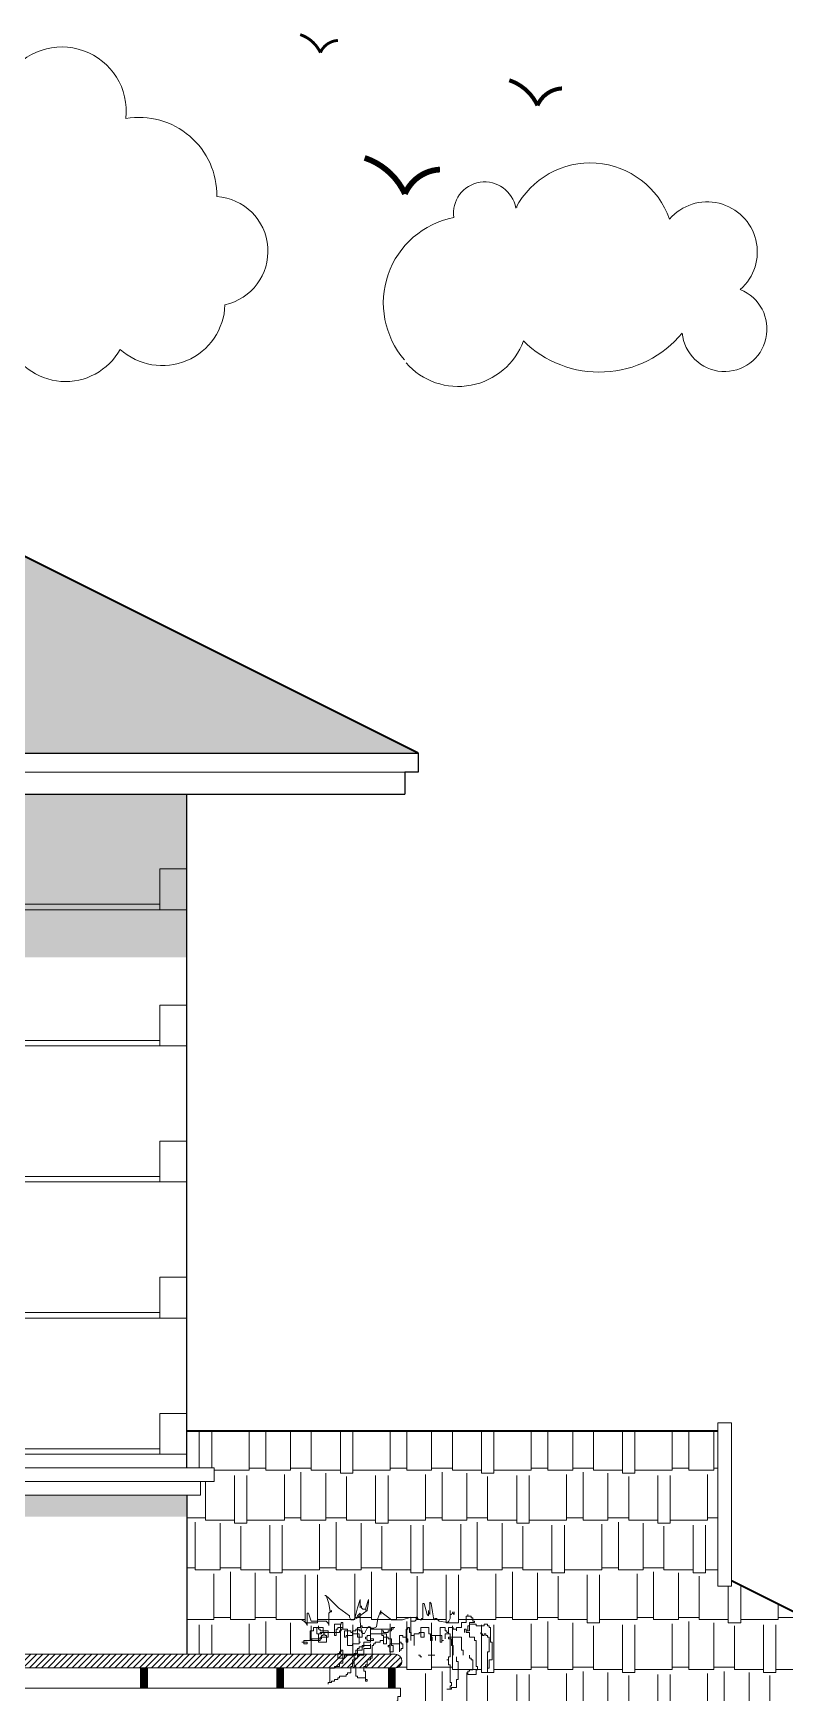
# Model space of a CAD drawing. Header units: centimetres. Extents: x 157 to 5401, y -672 to 3176.
# Drawn here: x 1654 to 1930, y 2567 to 3176 of the extents above; entities that cross this region are included whole.
import ezdxf

# ---------------------------------------------------------------- set-up
doc = ezdxf.new("R2010")
doc.units = ezdxf.units.CM
doc.layers.get('0').update_dxf_attribs({"lineweight": 25})
for name, color, linetype, lineweight in [('1.000', 144, 'Continuous', 13), ('FURNIT', 204, 'Continuous', 9), ('GRASS', 96, 'Continuous', 5), ('Hatch', 12, 'Continuous', 15), ('LANDSCAP', 112, 'Continuous', 15), ('Shadow', 250, 'Continuous', 5), ('Win', 5, 'Continuous', 20)]:
    doc.layers.add(name, color=color, linetype=linetype, lineweight=lineweight)

# ---------------------------------------------------------------- blocks, each defined once
blk = doc.blocks.new('grass in')
for p, q in [((-20.42, 14.76), (-20.92, 14.76)), ((-20.92, 14.76), (-19.92, 14.26)), ((-19.42, 11.76), (-20.42, 14.76)), ((-19.92, 14.26), (-15.91, 10.26)), ((-8.9, 10.26), (-7.9, 13.26)), ((-7.9, 13.26), (-7.9, 10.26)), ((-5.9, 10.26), (-4.9, 13.26)), ((-4.9, 12.26), (-5.4, 9.26)), ((-4.9, 13.26), (-4.9, 12.26)), ((17.63, 7.76), (17.63, 12.26)), ((17.63, 12.26), (18.13, 11.76)), ((-27.43, 3.76), (-27.43, 8.26)), ((-27.43, 8.26), (-26.92, 8.26)), ((-26.92, 8.26), (-25.92, 5.26)), ((-18.92, 8.76), (-19.42, 11.76)), ((-19.42, 8.26), (-18.41, 9.26)), ((-19.42, 3.76), (-19.42, 8.26)), ((-18.41, 8.76), (-18.92, 8.76)), ((-18.41, 9.26), (-18.41, 8.76)), ((-15.91, 10.26), (-11.91, 7.26)), ((-11.91, 7.26), (-11.91, 6.76)), ((-11.91, 6.76), (-11.41, 5.76)), ((-10.41, 5.76), (-9.91, 6.26)), ((-9.91, 6.26), (-8.9, 10.26)), ((-5.4, 9.26), (-9.4, 6.26)), ((-9.4, 6.26), (-8.9, 7.26)), ((-8.9, 7.26), (-7.9, 8.26)), ((-7.9, 10.26), (-7.9, 10.76)), ((-7.9, 10.76), (-7.4, 10.76)), ((-7.9, 8.26), (-7.9, 5.26)), ((-7.4, 10.76), (-7.4, 10.26)), ((-7.4, 10.26), (-6.9, 9.76)), ((-6.9, 9.76), (-5.9, 9.76)), ((-5.9, 9.26), (-5.9, 10.26)), ((-5.9, 9.76), (-5.9, 9.26)), ((-1.9, 3.26), (-1.4, 6.26)), ((-1.4, 6.26), (-0.39, 9.26)), ((-0.39, 9.26), (-0.39, 7.76)), ((-0.39, 7.76), (-0.39, 9.26)), ((-0.39, 9.26), (-0.39, 8.76)), ((-0.39, 8.76), (3.61, 5.76)), ((7.62, 5.76), (10.62, 6.76)), ((10.62, 6.76), (10.62, -1.74)), ((12.62, 5.76), (12.62, 6.76)), ((12.62, 6.76), (13.12, 6.76)), ((13.12, 6.76), (13.12, 6.26)), ((13.12, 6.26), (14.12, 5.76)), ((14.62, 5.76), (14.62, 6.26)), ((14.62, 6.26), (15.12, 6.26)), ((15.12, 6.26), (15.12, 11.76)), ((15.12, 11.76), (15.62, 11.76)), ((15.62, 11.76), (16.63, 7.76)), ((16.63, 7.76), (17.13, 7.26)), ((17.13, 7.26), (17.13, 9.26)), ((17.13, 9.26), (17.13, 8.76)), ((17.13, 8.76), (17.63, 7.76)), ((18.13, 11.76), (18.63, 8.76)), ((18.63, 8.76), (19.13, 5.76)), ((19.13, 5.76), (19.63, 6.26)), ((19.63, 6.26), (20.13, 6.26)), ((20.13, 6.26), (21.13, 5.26)), ((24.63, 5.26), (25.14, 6.26)), ((25.14, 6.26), (25.14, 9.26)), ((25.14, 9.26), (25.14, 7.76)), ((25.14, 7.76), (25.64, 7.76)), ((25.64, 7.76), (26.14, 8.76)), ((26.14, 8.76), (26.14, 8.26)), ((26.14, 8.26), (26.64, 7.76)), ((26.64, 7.76), (26.64, 8.76)), ((31.63, 7.15), (31.04, 7.15)), ((31.04, 7.15), (31.04, 4.77)), ((31.63, 7.15), (31.63, 7.75)), ((31.63, 7.75), (31.63, 7.15)), ((32.83, 7.15), (31.63, 7.15)), ((32.83, 6.55), (32.83, 7.15)), ((33.42, 6.55), (32.83, 6.55)), ((33.42, 5.36), (33.42, 6.55)), ((-29.34, 5.82), (-27.93, 4.76)), ((-27.93, 4.76), (-27.43, 3.76)), ((-26.26, -1.79), (-26.26, 1.79)), ((-26.26, 1.79), (-25.07, 1.79)), ((-25.92, 5.26), (-20.42, 5.26)), ((-25.07, 1.79), (-25.07, 2.98)), ((-25.07, 2.98), (-21.49, 2.98)), ((-23.87, 0.6), (-23.87, 2.98)), ((-23.87, 2.98), (-23.28, 2.98)), ((-22.08, 0.6), (-23.87, 0.6)), ((-23.28, 2.98), (-23.28, 3.58)), ((-23.28, 3.58), (-23.28, 2.38)), ((-23.28, 2.38), (-22.68, 2.38)), ((-23.28, -2.38), (-23.28, 0.6)), ((-23.28, 0.6), (-22.68, 0.6)), ((-22.68, 2.38), (-22.68, 1.79)), ((-22.68, 1.79), (-19.7, 1.79)), ((-22.68, 0.6), (-22.68, 1.19)), ((-22.68, 1.19), (-19.7, 1.19)), ((-21.49, 1.19), (-22.08, 1.19)), ((-22.08, 1.19), (-22.08, 0.6)), ((-22.08, -1.19), (-22.08, 0)), ((-22.08, 0), (-21.49, 0)), ((-21.49, 2.98), (-21.49, 1.19)), ((-21.49, 0), (-21.49, 0.6)), ((-21.49, 0.6), (-20.89, 0.6)), ((-20.89, 0.6), (-20.89, 0)), ((-20.89, 0), (-20.29, 0)), ((-20.42, 5.26), (-19.92, 4.76)), ((-20.29, 0), (-20.29, -2.38)), ((-19.92, 4.76), (-19.42, 4.26)), ((-19.7, 1.79), (-19.7, 1.19)), ((-19.7, 1.19), (-19.7, -0.6)), ((-19.7, 1.19), (-16.11, 1.19)), ((-19.42, 4.26), (-19.42, 3.76)), ((-17.31, 0), (-17.31, 4.17)), ((-17.31, 4.17), (-14.92, 4.17)), ((-16.71, 0), (-17.31, 0)), ((-16.71, 1.19), (-16.71, 2.38)), ((-16.71, 2.38), (-16.11, 2.38)), ((-16.71, 1.19), (-16.71, 1.79)), ((-16.71, 1.79), (-16.71, 0)), ((-16.11, 1.19), (-16.71, 1.19)), ((-15.52, 1.19), (-16.71, 1.19)), ((-16.11, 2.38), (-16.11, 2.98)), ((-16.11, 2.98), (-14.32, 2.98)), ((-14.92, 1.79), (-15.52, 1.79)), ((-15.52, 1.79), (-15.52, 1.19)), ((-14.92, 4.17), (-14.92, 4.77)), ((-14.92, 4.77), (-14.32, 4.77)), ((-14.32, 2.38), (-14.92, 2.38)), ((-14.92, 2.38), (-14.92, 1.79)), ((-14.32, 4.77), (-14.32, 2.38)), ((-14.32, 2.98), (-14.32, 2.38)), ((-14.32, 2.38), (-12.53, 2.38)), ((-13.73, -0.6), (-13.73, 1.79)), ((-13.73, 1.79), (-11.34, 1.79)), ((-12.53, 0), (-13.13, 0)), ((-13.13, 0), (-13.13, -0.6)), ((-12.53, 2.38), (-12.53, 0)), ((-12.53, -3.58), (-12.53, 0)), ((-12.53, 0), (-10.74, 0)), ((-11.41, 5.76), (-10.41, 5.76)), ((-11.34, 1.79), (-11.34, 1.19)), ((-11.34, 1.19), (-10.74, 1.19)), ((-10.74, 0), (-10.74, 1.79)), ((-10.74, 1.79), (-9.55, 1.79)), ((-10.74, 1.19), (-10.74, 0.6)), ((-10.74, 0.6), (-8.36, 0.6)), ((-9.55, 1.79), (-9.55, 2.38)), ((-9.55, 2.38), (-8.36, 2.38)), ((-8.95, -0.6), (-8.95, 2.98)), ((-8.95, 2.98), (-7.76, 2.98)), ((-8.36, 2.38), (-8.36, 1.79)), ((-8.36, 1.79), (-7.16, 1.79)), ((-8.36, 0.6), (-8.36, -2.38)), ((-7.9, 5.26), (-7.4, 1.26)), ((-7.76, 2.98), (-7.76, 3.58)), ((-7.76, 3.58), (-7.16, 3.58)), ((-7.4, 1.26), (-6.9, 0.76)), ((-7.16, 3.58), (-7.16, 2.98)), ((-7.16, 2.98), (-4.18, 2.98)), ((-7.16, 1.79), (-7.16, -0.6)), ((-6.9, 0.76), (-6.4, 0.76)), ((-6.4, 0.76), (-5.9, 1.76)), ((-5.9, 1.76), (-5.4, 2.76)), ((-5.4, 2.76), (-4.9, 3.26)), ((-5.37, -0.6), (-5.37, 0)), ((-5.37, 0), (-4.18, 0)), ((-4.9, 3.26), (-4.4, 3.26)), ((-4.4, 3.26), (-3.9, 2.76)), ((-4.18, 2.98), (-4.18, -1.19)), ((0, 2.38), (-4.18, 2.38)), ((-4.18, 2.38), (-4.18, -2.38)), ((-4.18, 0), (-4.18, 0.6)), ((-4.18, 0.6), (1.79, 0.6)), ((-3.9, 2.76), (-2.9, 2.76)), ((-2.9, 2.76), (-1.9, 3.26)), ((0, 0), (0, 2.38)), ((0, 2.38), (4.18, 2.38)), ((0, 1.79), (0, 2.38)), ((0.6, 1.79), (0, 1.79)), ((0.6, 0), (0, 0)), ((0.6, 1.19), (0.6, 1.79)), ((2.39, 1.19), (0.6, 1.19)), ((0.6, -2.98), (0.6, 0)), ((1.79, 0.6), (1.79, -2.98)), ((3.58, 1.79), (2.39, 1.79)), ((2.39, 1.79), (2.39, 1.19)), ((4.77, 2.98), (3.58, 2.98)), ((3.58, 2.98), (3.58, 1.79)), ((3.61, 5.76), (7.62, 5.76)), ((4.18, 2.38), (4.18, 2.98)), ((4.18, 2.98), (4.77, 2.98)), ((6.57, -5.96), (6.57, 0)), ((6.57, 0), (7.76, 0)), ((7.76, 0), (7.76, -0.6)), ((8.95, -2.38), (8.95, 2.38)), ((8.95, 2.38), (9.55, 2.38)), ((9.55, 2.38), (9.55, 2.98)), ((9.55, 2.98), (10.15, 2.98)), ((10.15, 2.98), (10.15, 1.19)), ((10.15, 1.19), (10.74, 1.19)), ((10.62, -1.74), (10.62, 5.26)), ((10.62, 5.26), (12.12, 5.26)), ((10.74, 1.19), (10.74, 0)), ((10.74, 0), (11.94, 0)), ((11.94, -3.58), (11.94, 0.6)), ((11.94, 0.6), (13.73, 0.6)), ((11.94, 0), (11.94, -3.58)), ((12.12, 5.26), (12.62, 5.76)), ((13.73, 0.6), (13.73, 1.19)), ((13.73, 1.19), (15.52, 1.19)), ((14.12, 5.76), (14.62, 5.76)), ((14.32, -0.6), (14.32, 2.98)), ((14.32, 2.98), (17.31, 2.98)), ((15.52, 1.19), (15.52, -0.6)), ((17.31, 2.98), (17.31, 0.6)), ((17.31, 0.6), (17.91, 0.6)), ((17.91, 0.6), (17.91, -0.6)), ((17.91, -1.79), (17.91, 0)), ((17.91, 0), (19.7, 0)), ((19.7, 0), (19.7, -1.79)), ((19.7, -1.79), (19.7, 0)), ((19.7, 0), (21.49, 0)), ((21.13, 5.26), (24.13, 4.76)), ((21.49, -2.38), (21.49, 2.98)), ((21.49, 2.98), (23.28, 2.98)), ((21.49, 0), (21.49, 0.6)), ((21.49, 0.6), (21.49, 0)), ((21.49, 0), (22.08, 0)), ((22.08, 0), (22.08, -1.79)), ((23.28, 2.98), (23.28, 1.79)), ((23.28, 1.79), (23.87, 1.79)), ((24.47, 0.6), (23.28, 0.6)), ((23.28, 0.6), (23.28, -1.19)), ((23.87, 1.79), (23.87, 1.19)), ((23.87, 1.19), (24.47, 1.19)), ((24.13, 4.76), (24.63, 5.26)), ((26.26, 2.98), (24.47, 2.98)), ((24.47, 2.98), (24.47, 0.6)), ((24.47, 1.19), (24.47, 0.6)), ((24.47, 0.6), (25.07, 0.6)), ((25.07, 0.6), (25.07, -7.75)), ((26.26, 2.38), (26.26, 2.98)), ((27.45, 2.38), (26.26, 2.38)), ((29.25, 2.98), (27.45, 2.98)), ((27.45, 2.98), (27.45, 1.79)), ((27.45, 1.79), (27.45, 2.38)), ((31.04, 4.77), (29.25, 4.77)), ((29.25, 4.77), (29.25, 2.98)), ((31.04, 2.38), (30.44, 2.38)), ((30.44, 2.38), (30.44, 1.19)), ((31.04, 1.19), (31.04, 2.38)), ((31.63, 1.79), (31.04, 1.79)), ((31.04, 1.79), (31.04, 1.19)), ((31.04, 1.19), (31.04, 1.79)), ((31.04, 1.79), (32.23, 1.79)), ((32.23, 1.19), (31.04, 1.19)), ((32.23, 3.58), (31.63, 3.58)), ((31.63, 3.58), (31.63, 1.79)), ((32.23, 1.79), (32.23, 4.77)), ((32.23, 4.77), (34.02, 4.77)), ((34.62, 4.17), (32.23, 4.17)), ((32.23, 4.17), (32.23, 3.58)), ((32.23, -0.6), (32.23, 1.19)), ((34.02, 5.36), (33.42, 5.36)), ((34.02, 4.77), (34.02, 5.36)), ((34.62, 3.58), (34.62, 4.17)), ((37.6, 3.58), (34.62, 3.58)), ((36.41, 1.19), (36.41, 0.6)), ((36.41, 0.6), (37, 0.6)), ((37, 0.6), (37, 0)), ((37, 0), (37.6, 0)), ((38.79, 4.17), (37.6, 4.17)), ((37.6, 4.17), (37.6, 3.58)), ((37.6, 0), (37.6, 0.6)), ((37.6, 0.6), (38.2, 0.6)), ((38.2, 0.6), (38.2, 0)), ((38.2, 0), (38.79, 0)), ((38.79, 3.58), (38.79, 4.17)), ((39.39, 3.58), (38.79, 3.58)), ((38.79, 0), (38.79, -0.6)), ((39.39, 2.98), (39.39, 3.58)), ((39.99, 2.98), (39.39, 2.98)), ((39.99, -2.38), (39.99, 2.98)), ((-29.34, -2.38), (-27.45, -2.38)), ((-28.65, -2.98), (-28.65, -1.79)), ((-28.65, -1.79), (-25.66, -1.79)), ((-27.45, -2.98), (-28.65, -2.98)), ((-27.45, -2.38), (-27.45, -2.98)), ((-22.68, -1.79), (-26.26, -1.79)), ((-25.66, -1.79), (-25.66, -1.19)), ((-25.66, -1.19), (-22.08, -1.19)), ((-20.29, -2.38), (-23.28, -2.38)), ((-19.7, -0.6), (-22.68, -0.6)), ((-22.68, -0.6), (-22.68, -1.79)), ((-15.52, -6.55), (-15.52, -5.96)), ((-15.52, -5.96), (-14.92, -5.96)), ((-14.92, -5.96), (-14.92, -5.36)), ((-14.92, -5.36), (-14.32, -5.36)), ((-14.32, -5.36), (-14.32, -10.13)), ((-13.13, -0.6), (-13.73, -0.6)), ((-10.74, -3.58), (-12.53, -3.58)), ((-8.36, -2.98), (-10.74, -2.98)), ((-10.74, -2.98), (-10.74, -3.58)), ((-7.16, -5.36), (-9.55, -5.36)), ((-9.55, -5.36), (-9.55, -7.15)), ((-7.16, -0.6), (-8.95, -0.6)), ((-8.95, -6.55), (-8.95, -4.77)), ((-8.95, -4.77), (-8.36, -4.77)), ((-8.36, -2.38), (-7.76, -2.38)), ((-7.76, -2.38), (-8.36, -2.38)), ((-8.36, -2.38), (-8.36, -2.98)), ((-8.36, -4.77), (-8.36, -4.17)), ((-8.36, -4.17), (-7.16, -4.17)), ((-7.16, -4.17), (-7.16, -3.58)), ((-7.16, -3.58), (-4.18, -3.58)), ((-6.57, -4.17), (-7.16, -4.17)), ((-7.16, -4.17), (-7.16, -5.36)), ((-4.18, -2.38), (-6.57, -2.38)), ((-6.57, -2.38), (-6.57, -4.17)), ((-4.18, -4.77), (-6.57, -4.77)), ((-6.57, -4.77), (-6.57, -7.15)), ((-5.97, -1.19), (-5.97, -0.6)), ((-5.97, -0.6), (-5.37, -0.6)), ((-5.37, -1.19), (-5.97, -1.19)), ((-5.37, -1.79), (-5.37, -1.19)), ((-2.98, -1.79), (-5.37, -1.79)), ((-4.18, -1.19), (-2.98, -1.19)), ((-4.18, -3.58), (-4.18, -2.98)), ((-4.18, -2.98), (-4.18, -4.77)), ((-3.58, -8.34), (-3.58, -3.58)), ((-3.58, -3.58), (-2.98, -3.58)), ((-2.98, -1.19), (-2.98, -1.79)), ((-2.98, -3.58), (-2.98, -2.98)), ((-2.98, -2.98), (-2.39, -2.98)), ((-2.39, -2.98), (-2.39, -2.38)), ((-2.39, -2.38), (-0.6, -2.38)), ((-0.6, -2.38), (-0.6, -1.79)), ((-0.6, -1.79), (0.6, -1.79)), ((0.6, -1.79), (0.6, -0.6)), ((0.6, -0.6), (2.39, -0.6)), ((1.79, -2.98), (0.6, -2.98)), ((2.39, -0.6), (2.39, -1.19)), ((2.39, -1.19), (3.58, -1.19)), ((2.39, -4.17), (2.39, -3.58)), ((2.39, -3.58), (2.98, -3.58)), ((2.98, -4.17), (2.39, -4.17)), ((2.98, -3.58), (2.98, -2.98)), ((2.98, -2.98), (6.57, -2.98)), ((2.98, -5.96), (2.98, -4.17)), ((4.18, -5.96), (2.98, -5.96)), ((3.58, -1.19), (3.58, -3.58)), ((3.58, -3.58), (4.18, -3.58)), ((4.18, -3.58), (4.18, -5.96)), ((6.57, -2.98), (6.57, -2.38)), ((6.57, -2.38), (7.16, -2.38)), ((7.16, -5.36), (6.57, -5.36)), ((6.57, -5.36), (6.57, -5.96)), ((7.16, -2.38), (7.16, -2.98)), ((7.16, -2.98), (7.76, -2.98)), ((7.76, -4.77), (7.16, -4.77)), ((7.16, -4.77), (7.16, -5.36)), ((7.76, -0.6), (8.95, -0.6)), ((7.76, -2.98), (7.76, -4.77)), ((8.95, -0.6), (8.95, -1.19)), ((8.95, -1.19), (9.55, -1.19)), ((9.55, -2.38), (8.95, -2.38)), ((9.55, -1.19), (9.55, -2.38)), ((15.52, -0.6), (14.32, -0.6)), ((17.91, -0.6), (18.5, -0.6)), ((18.5, -1.79), (17.91, -1.79)), ((18.5, -0.6), (18.5, -1.79)), ((22.08, -2.38), (21.49, -2.38)), ((22.08, -1.79), (22.68, -1.79)), ((22.68, -1.79), (22.08, -1.79)), ((22.08, -1.79), (22.08, -2.38)), ((24.47, -1.19), (24.47, -0.6)), ((24.47, -0.6), (29.25, -0.6)), ((25.66, -1.19), (24.47, -1.19)), ((25.66, -3.58), (25.66, -1.19)), ((26.26, -3.58), (25.66, -3.58)), ((26.26, -7.15), (26.26, -3.58)), ((29.25, -0.6), (29.25, -5.36)), ((29.25, -5.36), (29.84, -5.36)), ((29.84, -5.36), (29.84, -7.15)), ((34.02, -0.6), (32.23, -0.6)), ((34.02, -1.79), (34.02, -0.6)), ((34.62, -1.79), (34.02, -1.79)), ((34.62, -11.32), (34.62, -1.79)), ((38.79, -0.6), (39.39, -0.6)), ((39.39, -5.96), (38.79, -5.96)), ((38.79, -5.96), (38.79, -13.7)), ((39.39, -0.6), (39.39, -5.96)), ((40.59, -2.38), (39.99, -2.38)), ((40.59, -8.94), (40.59, -2.38)), ((-17.31, -11.92), (-19.1, -11.92)), ((-19.1, -11.92), (-19.1, -17.28)), ((-15.52, -11.32), (-17.31, -11.32)), ((-17.31, -11.32), (-17.31, -11.92)), ((-16.11, -8.34), (-16.11, -6.55)), ((-16.11, -6.55), (-15.52, -6.55)), ((-13.73, -8.34), (-16.11, -8.34)), ((-14.32, -10.13), (-15.52, -10.13)), ((-15.52, -10.13), (-15.52, -11.32)), ((-9.55, -7.15), (-13.73, -7.15)), ((-13.73, -7.15), (-13.73, -8.34)), ((-11.34, -13.7), (-11.34, -11.32)), ((-11.34, -11.32), (-10.74, -11.32)), ((-10.74, -9.53), (-10.74, -8.94)), ((-10.74, -8.94), (-10.15, -8.94)), ((-10.15, -9.53), (-10.74, -9.53)), ((-10.74, -11.32), (-10.74, -10.13)), ((-10.74, -10.13), (-10.15, -10.13)), ((-10.15, -8.94), (-10.15, -6.55)), ((-10.15, -6.55), (-8.95, -6.55)), ((-8.95, -8.34), (-10.15, -8.34)), ((-10.15, -8.34), (-10.15, -11.32)), ((-10.15, -10.13), (-10.15, -9.53)), ((-10.15, -11.32), (-9.55, -11.32)), ((-9.55, -11.32), (-9.55, -14.9)), ((-6.57, -7.15), (-8.95, -7.15)), ((-8.95, -7.15), (-8.95, -8.34)), ((-6.57, -13.11), (-6.57, -11.32)), ((-6.57, -11.32), (-5.97, -11.32)), ((-5.97, -11.32), (-5.97, -10.73)), ((-5.97, -10.73), (-5.37, -10.73)), ((-5.37, -10.73), (-5.37, -8.94)), ((-5.37, -8.94), (-4.18, -8.94)), ((-4.18, -8.94), (-4.18, -8.34)), ((-4.18, -8.34), (-3.58, -8.34)), ((14.07, -7.15), (13.47, -7.15)), ((14.07, -7.75), (14.07, -7.15)), ((14.66, -7.75), (14.07, -7.75)), ((17.05, -7.15), (19.44, -7.15)), ((24.47, -8.94), (23.87, -8.94)), ((23.87, -8.94), (24.47, -8.94)), ((25.07, -7.75), (24.47, -7.75)), ((24.47, -7.75), (24.47, -8.94)), ((24.47, -8.94), (24.47, -10.73)), ((24.47, -10.73), (25.07, -10.73)), ((25.07, -10.73), (25.07, -17.28)), ((27.45, -9.53), (27.45, -7.75)), ((28.05, -9.53), (27.45, -9.53)), ((28.05, -16.09), (28.05, -9.53)), ((32.23, -7.15), (32.23, -8.34)), ((32.23, -8.34), (32.83, -8.34)), ((32.83, -8.34), (32.83, -8.94)), ((32.83, -8.94), (33.42, -8.94)), ((33.42, -8.94), (33.42, -12.51)), ((35.21, -11.32), (34.62, -11.32)), ((35.21, -12.51), (35.21, -11.32)), ((38.79, -13.7), (38.79, -11.92)), ((38.79, -11.92), (39.39, -11.92)), ((39.39, -11.92), (39.39, -8.94)), ((39.39, -8.94), (40.59, -8.94)), ((-19.1, -17.28), (-19.7, -17.28)), ((-19.7, -17.28), (-19.7, -17.88)), ((-19.7, -17.88), (-19.7, -17.28)), ((-19.7, -17.28), (-18.5, -17.28)), ((-18.5, -17.28), (-18.5, -16.68)), ((-18.5, -16.68), (-17.31, -16.68)), ((-17.31, -16.68), (-17.31, -16.09)), ((-17.31, -16.09), (-16.11, -16.09)), ((-16.11, -16.09), (-16.11, -15.49)), ((-16.11, -15.49), (-15.52, -15.49)), ((-15.52, -15.49), (-15.52, -14.9)), ((-15.52, -14.9), (-13.13, -14.9)), ((-13.13, -14.9), (-13.13, -14.3)), ((-13.13, -14.3), (-12.53, -14.3)), ((-12.53, -14.3), (-12.53, -13.7)), ((-12.53, -13.7), (-11.34, -13.7)), ((-9.55, -14.9), (-8.95, -14.9)), ((-8.95, -14.9), (-8.95, -15.49)), ((-8.95, -15.49), (-5.97, -15.49)), ((-5.97, -13.11), (-6.57, -13.11)), ((-5.97, -16.68), (-5.97, -13.11)), ((-5.97, -15.49), (-5.97, -16.09)), ((-5.97, -16.09), (-5.37, -16.09)), ((-5.37, -16.68), (-5.97, -16.68)), ((-5.37, -16.09), (-5.37, -16.68)), ((25.07, -17.28), (25.66, -17.28)), ((25.66, -17.28), (25.66, -18.47)), ((27.45, -19.07), (27.45, -16.09)), ((27.45, -16.09), (28.05, -16.09)), ((32.23, -13.11), (31.63, -13.11)), ((31.63, -13.11), (31.63, -14.3)), ((31.63, -14.3), (34.62, -14.3)), ((33.42, -12.51), (32.23, -12.51)), ((32.23, -12.51), (32.23, -13.11)), ((34.62, -14.3), (34.62, -12.51)), ((34.62, -12.51), (35.21, -12.51)), ((25.07, -19.66), (23.87, -19.66)), ((23.87, -19.66), (25.66, -19.66)), ((25.66, -18.47), (25.07, -18.47)), ((25.07, -18.47), (25.07, -19.66)), ((25.66, -19.66), (25.66, -19.07)), ((25.66, -19.07), (27.45, -19.07))]:
    blk.add_line(p, q)

msp = doc.modelspace()

# ---------------------------------------------------------------- hatches: boundary and pattern name
at = {"layer": 'FURNIT'}
h = msp.add_hatch(dxfattribs=at)
h.set_pattern_fill('ANSI31', color=176, scale=0.5, style=0)
h.set_pattern_definition([(45, (171.5925, 563.2707), (-1.122532, 1.122532), [])])
h.paths.add_polyline_path([(1381.11, 2581), (1391.11, 2576), (1786.61, 2576, 1), (1786.61, 2581)])
for points in [[(1695.61, 2576), (1693.11, 2576), (1693.11, 2568.5), (1695.61, 2568.5)], [(1745.61, 2576), (1743.11, 2576), (1743.11, 2568.5), (1745.61, 2568.5)], [(1786.61, 2576), (1784.11, 2576), (1784.11, 2568.5), (1786.61, 2568.5)]]:
    msp.add_hatch(color=176, dxfattribs=at).paths.add_polyline_path(points)
at = {"layer": 'Hatch'}
h = msp.add_hatch(dxfattribs=at)
h.set_pattern_fill('AR-RSHKE', color=256, scale=0.06, style=0)
h.set_pattern_definition([(0, (171.593, 563.27), (38.862, 18.288), [9.144, -7.62, 10.668, -4.572, 13.716, -6.096]), (0, (180.737, 564.033), (38.862, 18.288), [7.62, -28.956, 6.096, -9.144]), (0, (199.025, 562.128), (38.862, 18.288), [4.572, -47.244]), (90, (171.593, 563.271), (-12.954, 18.288), [17.526, -55.626]), (90, (180.737, 563.271), (-12.954, 18.288), [17.145, -56.007]), (90, (188.357, 563.271), (-12.954, 18.288), [16.002, -57.15]), (90, (199.025, 562.128), (-12.954, 18.288), [17.526, -55.626]), (90, (203.597, 562.128), (-12.954, 18.288), [17.526, -55.626]), (90, (217.313, 563.271), (-12.954, 18.288), [16.764, -56.388])])
h.paths.add_polyline_path([(1551.11, 2962), (1651.11, 2912), (1795.11, 2912), (1600.11, 3009.5), (1107.11, 3009.5), (602.11, 3009.5), (407.11, 2912), (551.11, 2912), (651.11, 2962), (751.11, 2912), (866.11, 2912), (791.11, 2874.5), (1107.11, 2874.5), (1411.11, 2874.5), (1336.11, 2912), (1451.11, 2912)])
h = msp.add_hatch(dxfattribs=at)
h.set_pattern_fill('AR-RSHKE', color=256, scale=0.06, style=0)
h.set_pattern_definition([(0, (171.593, 545.476), (38.862, 18.288), [9.144, -7.62, 10.668, -4.572, 13.716, -6.096]), (0, (180.737, 546.238), (38.862, 18.288), [7.62, -28.956, 6.096, -9.144]), (0, (199.025, 544.333), (38.862, 18.288), [4.572, -47.244]), (90, (171.593, 545.476), (-12.954, 18.288), [17.526, -55.626]), (90, (180.737, 545.476), (-12.954, 18.288), [17.145, -56.007]), (90, (188.357, 545.476), (-12.954, 18.288), [16.002, -57.15]), (90, (199.025, 544.333), (-12.954, 18.288), [17.526, -55.626]), (90, (203.597, 544.333), (-12.954, 18.288), [17.526, -55.626]), (90, (217.313, 545.476), (-12.954, 18.288), [16.764, -56.388])])
h.paths.add_polyline_path([(1710.11, 2663), (1710.11, 2654.5), (1710.11, 2649.5), (1720.11, 2649.5), (1720.11, 2644.5), (1715.11, 2644.5), (1715.11, 2639.5), (1710.11, 2639.5), (1710.11, 2581), (1786.61, 2581, -1), (1786.61, 2576), (1786.61, 2568.5), (1788.61, 2568.5), (1788.61, 2564.31, 0.347223), (1782.11, 2556), (1781.11, 2556), (1781.11, 2553.5), (1710.11, 2553.5), (1710.11, 2546), (1680.11, 2546), (1680.11, 2508.5), (2109.11, 2508.5), (1910.11, 2608), (1910.11, 2606), (1905.11, 2606), (1905.11, 2663)])
at = {"layer": 'Shadow'}
msp.add_hatch(color=256, dxfattribs=at).paths.add_polyline_path([(1389.52, 2837), (1710.11, 2837), (1710.11, 2897), (1366.11, 2897), (1411.11, 2874.5), (1411.11, 2867.5), (1406.11, 2867.5), (1406.11, 2859.5), (796.11, 2859.5), (796.11, 2867.5), (791.11, 2867.5), (791.11, 2874.5), (836.11, 2897), (492.11, 2897), (492.11, 2837), (791.55, 2837), (769.89, 2799.5), (876.11, 2799.5), (876.11, 2804.5), (900.11, 2804.5), (900.11, 2729.5), (1302.11, 2729.5), (1302.11, 2804.5), (1326.11, 2804.5), (1326.11, 2799.5), (1367.87, 2799.5)])
h = msp.add_hatch(color=256, dxfattribs=at)
h.paths.add_polyline_path([(1710.11, 2639.5), (1326.11, 2639.5), (1326.11, 2631.5), (1710.11, 2631.5)])
h.paths.add_polyline_path([(1326.11, 2639.5), (1264.11, 2639.5), (1280.11, 2631.5), (1326.11, 2631.5)])

# ---------------------------------------------------------------- linework, layer by layer
at = {"color": 6, "lineweight": 35}
for p, q in [((1795.11, 2912), (1600.11, 3009.5)), ((1905.11, 2663), (1710.11, 2663)), ((2109.11, 2508.5), (1910.11, 2608))]:
    msp.add_line(p, q, dxfattribs=at)
for p, q in [((1336.11, 2912), (1795.11, 2912)), ((1795.11, 2912), (1795.11, 2905)), ((1795.11, 2905), (1790.11, 2905)), ((1790.11, 2905), (1790.11, 2897)), ((1366.11, 2897), (1790.11, 2897)), ((1710.11, 2649.5), (1710.11, 2897)), ((1710.11, 2639.5), (1710.11, 2581))]:
    msp.add_line(p, q)
at = {"layer": '1.000'}
for p, q in [((1790.11, 2905), (1350.11, 2905)), ((1254.11, 2644.5), (1715.11, 2644.5)), ((1381.11, 2581), (1786.61, 2581)), ((1391.11, 2576), (1786.61, 2576)), ((1693.11, 2576), (1693.11, 2568.5)), ((1695.61, 2576), (1695.61, 2568.5)), ((1743.11, 2576), (1743.11, 2568.5)), ((1745.61, 2576), (1745.61, 2568.5)), ((1784.11, 2576), (1784.11, 2568.5)), ((1786.61, 2576), (1786.61, 2568.5))]:
    msp.add_line(p, q, dxfattribs=at)
for points in [[(1710.11, 2869.5), (1700.11, 2869.5), (1700.11, 2854.5), (1710.11, 2854.5)], [(1710.11, 2819.5), (1700.11, 2819.5), (1700.11, 2804.5), (1710.11, 2804.5)], [(1710.11, 2769.5), (1700.11, 2769.5), (1700.11, 2754.5), (1710.11, 2754.5)], [(1710.11, 2719.5), (1700.11, 2719.5), (1700.11, 2704.5), (1710.11, 2704.5)], [(1710.11, 2669.5), (1700.11, 2669.5), (1700.11, 2654.5), (1710.11, 2654.5)]]:
    msp.add_lwpolyline(points, close=True, dxfattribs=at)
msp.add_arc((1786.61, 2578.5), 2.5, 270, 90, dxfattribs=at)
at = {"layer": 'FURNIT'}
for p, q in [((1700.11, 2856.5), (1635.11, 2856.5)), ((1700.11, 2854.5), (1635.11, 2854.5)), ((1700.11, 2806.5), (1635.11, 2806.5)), ((1700.11, 2804.5), (1635.11, 2804.5)), ((1700.11, 2756.5), (1635.11, 2756.5)), ((1700.11, 2754.5), (1635.11, 2754.5)), ((1700.11, 2706.5), (1302.11, 2706.5)), ((1700.11, 2704.5), (1302.11, 2704.5)), ((1700.11, 2656.5), (1302.11, 2656.5)), ((1700.11, 2654.5), (1302.11, 2654.5))]:
    msp.add_line(p, q, dxfattribs=at)
at = {"layer": 'LANDSCAP'}
for points, const_width in [([(1751.74, 3175.94, -0.207109), (1759.14, 3169.33, -0.28638), (1765.57, 3173.8)], 1.05), ([(1828.52, 3159.18, -0.207109), (1838.88, 3149.92, -0.28638), (1847.87, 3156.18)], 1.47), ([(1775.41, 3130.67, -0.207109), (1790.21, 3117.44, -0.28638), (1803.06, 3126.39)], 2.1)]:
    msp.add_lwpolyline(points, format="xyb", dxfattribs=dict(at, const_width=const_width))
for centre, radius, start, end in [((1664.22, 3147.77), 23.64, 353.59624, 223.86169), ((1692.52, 3116.95), 28.6, 359.08828, 99.68541), ((1858.25, 3097.94), 30.87, 19.41942, 152.42608), ((1819.54, 3110.32), 11.51, 9.58472, 188.027), ((1719.73, 3096.38), 20.16, 282.49584, 86.08091), ((1831.86, 3112.85), 0.559, 150.53295, 209.46705), ((1901.23, 3096.1), 18.4, 311.37753, 138.85789), ((1814.19, 3077.36), 31.93, 100.91028, 220.89675), ((1907.58, 3067.8), 15.61, 185.46096, 68.16308), ((1701.07, 3077.39), 23.03, 227.78571, 358.2676), ((1665.53, 3071.43), 22.93, 200.54643, 331.06139), ((1809.76, 3072.21), 25.51, 221.34383, 339.9433), ((1861.58, 3091.47), 39.5, 225.15865, 320.44535)]:
    msp.add_arc(centre, radius, start, end, dxfattribs=at)
at = {"layer": 'Win'}
for p, q in [((1905.11, 2606), (1905.11, 2666)), ((1905.11, 2666), (1910.11, 2666)), ((1910.11, 2606), (1910.11, 2666)), ((1244.11, 2649.5), (1720.11, 2649.5)), ((1720.11, 2649.5), (1720.11, 2644.5)), ((1720.11, 2644.5), (1715.11, 2644.5)), ((1715.11, 2644.5), (1715.11, 2639.5)), ((1264.11, 2639.5), (1715.11, 2639.5)), ((1905.11, 2606), (1910.11, 2606)), ((1788.61, 2568.5), (1406.11, 2568.5))]:
    msp.add_line(p, q, dxfattribs=at)
msp.add_lwpolyline([(1788.61, 2568.5), (1788.61, 2565.5), (1787.61, 2565.5), (1787.61, 2564, 0.313102), (1782.11, 2556), (1781.11, 2556), (1781.11, 2553.5)], format="xyb", dxfattribs=at)

# ---------------------------------------------------------------- block references
at = {"layer": 'GRASS'}
msp.add_blockref('grass in', (1781.69, 2587.86), dxfattribs=at)

doc.saveas('drawing.dxf')
